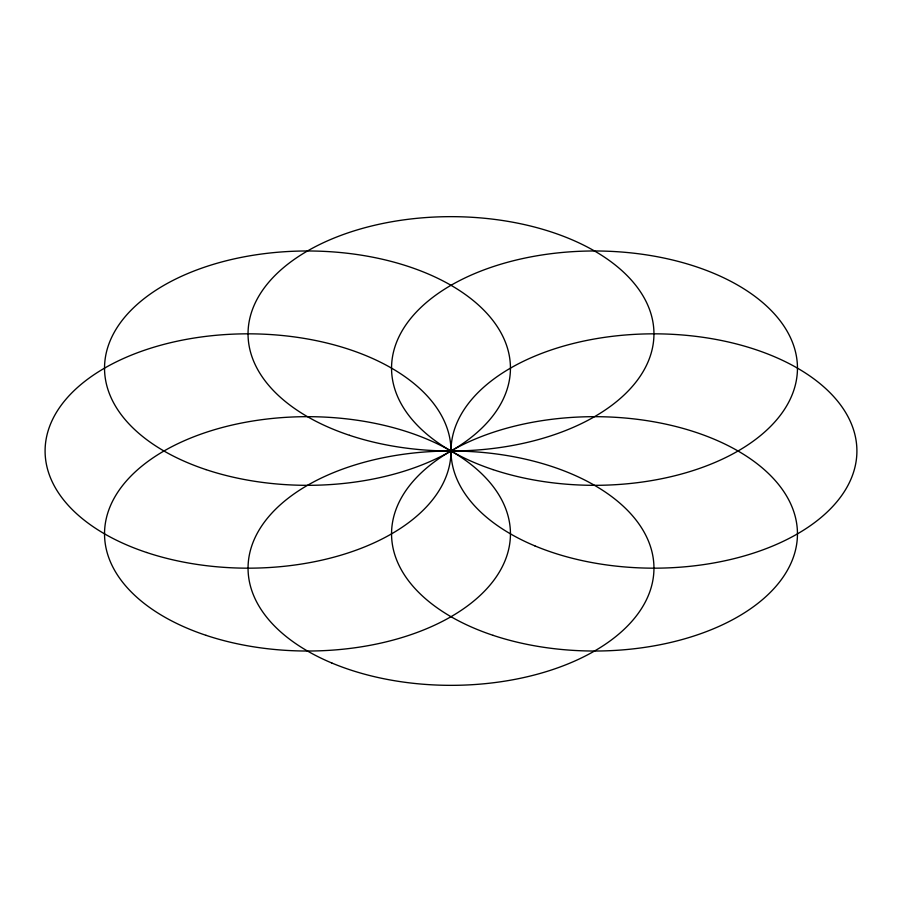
<?xml version="1.0" encoding="UTF-8"?>
<svg xmlns="http://www.w3.org/2000/svg" width="902" height="902" viewBox="0 0 902 902"><rect width="100%" height="100%" fill="white"/><g stroke="black" fill="none" stroke-linecap="round" stroke-linejoin="round"><path stroke-width="1.35" d="M331.913 663.049A202.95 117.17 0 0 0 652.868 580.268A202.95 117.17 0 0 0 368.219 461.193A202.95 117.17 0 0 0 331.913 663.049M493.033 635.324A202.95 117.17 0 0 0 797.458 533.849A202.95 117.17 0 0 0 493.033 432.374A202.95 117.17 0 0 0 493.033 635.324M534.863 545.879A202.95 117.17 0 0 0 855.818 463.098A202.95 117.17 0 0 0 571.169 344.023A202.95 117.17 0 0 0 534.863 545.879M493.033 469.626A202.95 117.17 0 0 0 797.458 368.151A202.95 117.17 0 0 0 493.033 266.676A202.95 117.17 0 0 0 493.033 469.626M206.017 635.324A202.95 117.17 0 0 0 510.442 533.849A202.95 117.17 0 0 0 206.017 432.374A202.95 117.17 0 0 0 206.017 635.324M146.575 552.475A202.95 117.17 0 0 0 451 451A202.95 117.17 0 0 0 146.575 349.525A202.95 117.17 0 0 0 146.575 552.475M206.017 469.626A202.95 117.17 0 0 0 510.442 368.151A202.95 117.17 0 0 0 206.017 266.676A202.95 117.17 0 0 0 206.017 469.626M349.525 435.305A202.95 117.17 0 0 0 653.95 333.83A202.95 117.17 0 0 0 349.525 232.355A202.95 117.17 0 0 0 349.525 435.305"/></g></svg>
